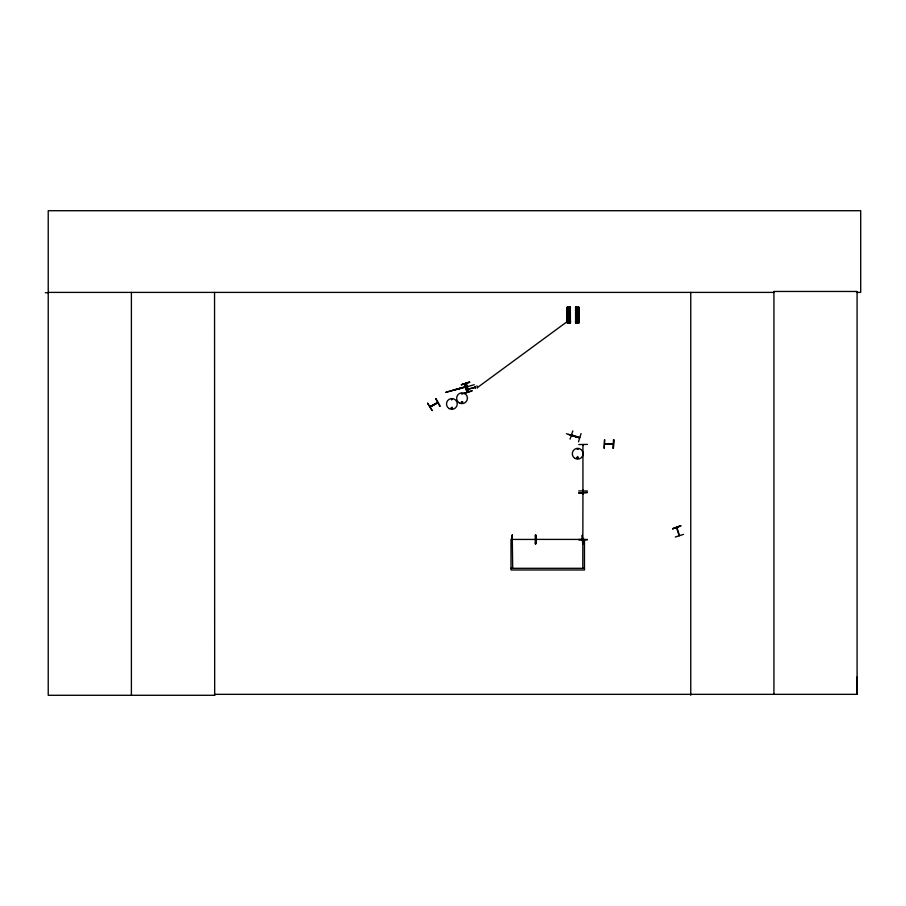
<?xml version="1.0" encoding="UTF-8"?>
<svg xmlns="http://www.w3.org/2000/svg" width="906" height="906" viewBox="0 0 906 906"><rect width="100%" height="100%" fill="white"/><g stroke="black" fill="none" stroke-linecap="round" stroke-linejoin="round"><path stroke-width="1.36" d="M856.464 292.4L860.7 292.4L860.7 210.713L48.222 210.713L48.222 695.287L214.677 695.287L214.563 694.336L857.087 694.336L857.212 676.816M451.448 399.546L452.196 399.093L451.754 399.852M451.301 407.825C452.332 409.942 452.581 406.341 451.415 407.711M461.584 393.6L462.377 394.065L461.732 393.419M577.281 448.991L578.141 449.342L577.269 449.116M577.122 457.609C578.515 459.886 577.937 455.525 577.235 458.028M430.203 406.919L430.894 406.182M437.677 402.728C414.201 415.809 452.864 394.71 430.814 406.228M430.056 406.658L437.564 402.389L436.975 403.272M582.898 444.721L583.249 445.503L583.283 444.563M583.283 490.712L582.932 490.033L582.943 490.905M582.886 538.583L582.943 539.364M583.271 539.251L583.238 538.492M512.309 539.138L512.683 568.3M570.101 439.116L572.819 430.894M581.052 433.544L578.515 441.822M566.465 433.725L579.262 437.825M571.516 435.378L579.489 437.836M452.615 408.176C449.353 409.988 453.17 405.027 452.253 408.651M576.963 457.349C577.586 460.633 579.33 455.831 577.133 457.213M582.943 444.54L582.898 445.322L583.283 444.721M582.943 493.872L582.864 493.091L582.875 493.917M679.511 535.525L676.873 527.507M461.63 401.856C461.901 404.574 463.113 400.259 461.539 402.4M536.069 539.772L536.737 539.75M582.15 539.421L536.001 539.398M676.556 527.507L679.138 535.774M571.539 434.869L579.772 437.519M467.077 388.085L466.941 387.338M477.394 387.598L566.884 321.823L570.667 321.698M427.587 403.249L432.196 410.599L427.621 403.227M439.795 406.318L435.661 398.719M583.249 493.963L583.283 493.181M462.253 403.079C464.393 400.248 458.991 402.615 462.434 402.944M680.678 525.707L672.58 528.798L680.666 525.673M672.569 528.787L680.791 526.069M675.253 537.032L683.498 534.381M469.58 382.026L461.358 384.767L469.568 381.992M461.347 384.71L469.682 382.4M465.718 386.443L466.511 386.183L465.831 386.862M466.533 386.262L452.943 390.35L466.613 386.556M457.904 389.263L474.246 384.733M466.092 387.451L467.02 387.19M466.194 387.791L467.122 387.541M466.25 388.028L467.179 387.768M466.307 388.198L467.281 388.119M475.276 387.145L468.323 389.07L475.401 387.621M466.296 389.761L468.357 389.195M466.352 389.999L468.413 389.421M613.135 444.28L604.834 444.28M568.56 322.513L568.594 322.015M512.264 534.959L512.298 543.623L512.298 534.959L512.071 539.908M535.74 543.611L535.491 534.959L535.729 543.611M578.764 444.54L587.416 444.393M578.764 490.927L587.416 490.995M578.764 492.909L587.416 492.49L578.764 493.034M535.978 539.421L536.726 539.387M578.764 539.512L587.416 539.455M578.764 539.829L587.428 539.817M582.751 543.906L582.241 535.242L582.717 543.906M45.3 292.74L48.222 292.729M48.222 292.4L773.928 292.4M578.957 322.842L575.616 322.853L575.616 307.213L578.957 307.202L578.877 322.842M567.303 308.799L570.191 308.799M575.842 308.799L578.73 308.799M567.303 309.863L570.191 309.863M575.842 309.863L578.73 309.863M567.303 311.449L570.191 311.449M575.842 311.449L578.73 311.449M567.303 312.853L570.191 312.853M575.842 312.853L578.719 312.853M567.303 314.439L570.191 314.439M575.842 314.439L578.719 314.439M567.303 321.256L570.191 321.256M575.842 321.256L578.73 321.256M575.355 321.823L579.206 321.823M604.653 439.761L604.177 448.413L604.54 439.761M604.744 443.94L613.135 443.849M535.446 539.432L510.995 539.432L510.995 569.976L584.472 569.976L584.472 539.432L582.796 539.432M510.995 568.3L584.472 568.3M568.424 434.404L576.114 436.93M435.945 398.561L440.18 406.103M476.907 385.82L477.485 387.904M475.05 386.341L475.627 388.425M466.42 383.363L468.776 391.698M465.99 383.487L468.368 391.811M467.383 392.083L465.061 383.736L467.27 392.117M464.608 383.872L466.952 392.196M535.74 535.253L535.797 543.906M535.537 534.959L535.537 543.611M857.087 694.336L857.087 291.46L773.928 291.46L773.928 694.336M690.757 292.4L690.757 695.287M613.43 439.761L613.373 448.413M582.943 444.631L582.943 490.814M582.943 493.091L582.796 568.3M578.719 307.202L578.753 322.842M578.572 307.202L578.504 322.842M578.322 307.202L578.379 322.842M578.164 307.202L578.198 322.842M577.949 307.202L577.937 322.842M577.722 322.842L576.839 322.842M576.635 307.213L576.612 322.853M576.397 307.213L576.431 322.853M576.25 322.853L576.193 307.213L576.001 322.853M575.865 307.213L575.808 322.853M575.627 307.213L575.684 322.853M570.191 307.202L570.214 322.842M569.976 307.202L570.033 322.842M569.84 307.202L569.783 322.842M569.659 307.202L569.625 322.842M569.41 307.202L569.398 322.842M569.183 322.842L568.3 322.842M568.096 307.213L568.073 322.853L567.892 307.213M567.711 307.213L567.836 322.853M567.518 307.213L567.643 322.853M567.326 307.213L567.462 322.853M567.303 307.213L567.269 322.853M214.552 292.4L214.677 695.287M131.393 292.4L131.393 695.287M568.119 313.487C568.911 315.934 570.033 311.755 568.119 313.487M576.658 313.487C577.45 315.934 578.572 311.755 576.658 313.487M472.015 390.803L463.804 393.578L472.015 390.803M459.772 388.481L445.979 392.275L459.772 388.481M535.854 535.253L535.435 543.906L535.854 535.253M570.418 307.202L567.077 307.213L567.088 322.853L570.418 322.842L570.35 307.202M613.792 439.761L613.317 448.413L613.792 439.761M459.331 402.91A5.413 5.413 0 0 0 467.451 398.221A5.413 5.413 0 0 0 459.331 393.532A5.413 5.413 0 0 0 459.331 402.91M449.172 408.595A5.391 5.391 0 0 0 457.258 403.929A5.391 5.391 0 0 0 449.172 399.263A5.391 5.391 0 0 0 449.172 408.595M574.982 458.402A5.413 5.413 0 0 0 583.102 453.713A5.413 5.413 0 0 0 574.982 449.036A5.413 5.413 0 0 0 574.982 458.402"/></g></svg>
